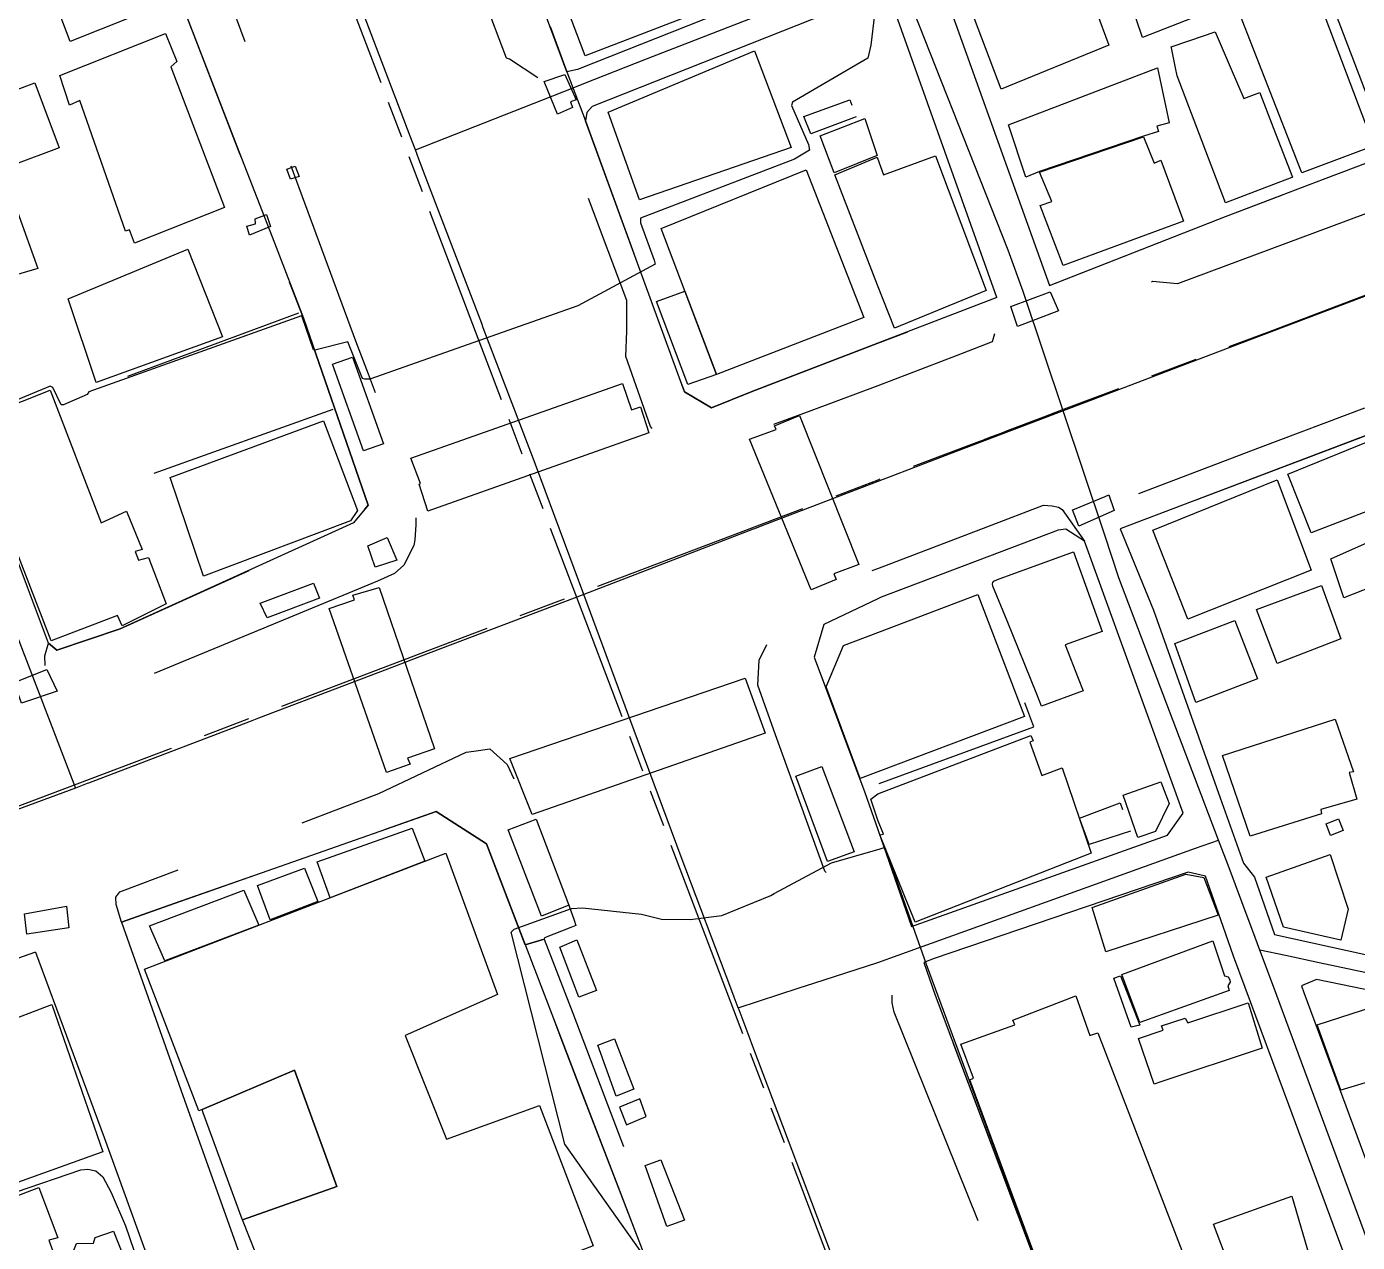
# Model space of a CAD drawing. Header units: millimetres. Extents: x 198785 to 203305, y 542885 to 545889.
# Drawn here: x 202082.1 to 202282.9, y 544903.6 to 545087.1 of the extents above; entities that cross this region are included whole.
import ezdxf

# ---------------------------------------------------------------- set-up
doc = ezdxf.new("R2010")
doc.units = ezdxf.units.MM
for name, pattern in [('FENCE_25K', [54.3, 28.7, -9.2, -16.4]), ('HIDDEN_BULD_25K', [28.8, 18.4, -10.4]), ('HIDDEN_EMD_25K', [50.97, 33.12, -5.36, 7.13, -5.36]), ('HIDDEN_IN_25K', [56.5, 36.5, -20]), ('HIDDEN_SIGUNGU_25K', [51.2, 30.4, -3.2, 5.6, -3.2, 5.6, -3.2])]:
    doc.linetypes.add(name, pattern=pattern)
for name, color, linetype in [('A0013114', 253, 'Continuous'), ('A0013117', 253, 'Continuous'), ('A0013118', 253, 'Continuous'), ('A0023214', 253, 'Continuous'), ('A0023217', 253, 'Continuous'), ('A0033324', 253, 'Continuous'), ('A0043325', 253, 'Continuous'), ('A0151224', 253, 'Continuous'), ('B0014111', 253, 'Continuous'), ('B0014113', 253, 'Continuous'), ('B0014116', 253, 'Continuous'), ('B0024120', 253, 'Continuous'), ('C0076117', 253, 'Continuous'), ('C0393323', 253, 'Continuous'), ('F0017111', 253, 'Continuous'), ('G0018113', 253, 'Continuous'), ('G0018117', 253, 'Continuous')]:
    doc.layers.add(name, color=color, linetype=linetype)

msp = doc.modelspace()

# ---------------------------------------------------------------- linework, layer by layer
at = {"layer": 'A0013114'}
for points in [[(202163.6, 545080.31), (202153.34, 545107.92), (202133.06, 545160.92), (202135.14, 545163.15), (202138.87, 545167.9), (202161.37, 545195.55), (202165.5, 545198.43)], [(202096.22, 545114.68), (202097.3, 545111.82), (202114.16, 545068.19), (202119.46, 545054.47), (202123.86, 545043.1), (202133.63, 545014.91), (202131.42, 545012.22), (202096.2, 544996.21), (202086.64, 544993.03)], [(202236.4, 545048.04), (202262.96, 545058.47), (202277.75, 545064.09), (202282.7, 545065.97), (202329.21, 545083.65)], [(202228.47, 545046.26), (202210.5, 545039.34), (202191.39, 545031.99), (202185.4, 545029.59), (202181.33, 545031.98), (202166.41, 545072.91)], [(202292.65, 545028.61), (202247.1, 545011.33), (202252.14, 544999.06), (202262.2, 544970.74), (202265.7, 544960.88)], [(202215.58, 544951.32), (202254.21, 544965.07), (202256.59, 544968.42), (202241.69, 545009.47), (202238.91, 545011.28), (202237.74, 545011.14), (202211.03, 545000.99), (202210.51, 545000.74), (202202.37, 544996.9), (202200.91, 544991.96), (202208.58, 544971.5), (202210.52, 544965.92), (202215.58, 544951.32)], [(202096.37, 544951.95), (202104.33, 544954.75), (202143.85, 544968.64), (202151.46, 544963.77), (202163, 544933.73), (202165.77, 544926.51), (202180.51, 544888.16)], [(202259.97, 544958.9), (202257.35, 544959.52), (202219, 544946.46), (202217.45, 544945.84), (202219.17, 544940.91), (202231.59, 544907.87), (202235.72, 544896.89), (202237.72, 544891.56), (202270.31, 544807.4)], [(202083.43, 544947.4), (202035.14, 544930.43), (202033.11, 544927.94), (202033.18, 544923.99), (202067.52, 544833.12), (202068.1, 544832.32), (202077.18, 544823.91), (202084.99, 544815.33), (202092.06, 544807.01), (202105.66, 544794.21), (202114.51, 544787.91), (202122.43, 544784.52), (202127.69, 544782.97), (202132.84, 544782.05), (202136.64, 544781.67), (202138.73, 544781.64)]]:
    msp.add_lwpolyline(points, dxfattribs=at)
at = {"layer": 'A0013117'}
for points in [[(202165.5, 545198.43), (202168.77, 545198.36), (202173.34, 545189.08), (202173.36, 545189.02), (202174.92, 545185.21), (202177.73, 545178.31), (202177.82, 545178.1), (202189.77, 545148.02), (202190.3, 545146.65), (202192.61, 545140.61), (202194.9, 545135.15), (202198.48, 545126.61), (202200.96, 545119.81), (202208.71, 545099.7), (202205.73, 545096.75), (202165.21, 545080.64), (202163.6, 545080.31)], [(202329.21, 545083.65), (202326.56, 545091.44), (202315.46, 545123.66), (202312.36, 545129.35), (202311.73, 545129.69), (202310.25, 545129.09), (202290.52, 545121.31), (202279.3, 545117.13), (202221.37, 545094.45), (202220.85, 545091.58), (202234.5, 545053.4), (202236.4, 545048.04)], [(202086.64, 544993.03), (202085.36, 544994.04), (202072.79, 545027.45), (202069.28, 545037.95), (202065.62, 545048.92), (202057.11, 545072.89), (202071.34, 545086.41), (202093.4, 545110.95), (202094.91, 545114.95), (202095.28, 545115.03), (202095.71, 545114.97), (202096.22, 545114.68)], [(202228.47, 545046.26), (202212.8, 545090.34), (202212.17, 545091.69), (202210.48, 545092.05), (202207.95, 545091.18), (202167.43, 545075.07), (202166.63, 545074.16), (202166.41, 545072.91)], [(202265.7, 544960.88), (202267.37, 544958.74), (202270.37, 544950.11), (202322.71, 544938.55), (202323.06, 544938.6), (202325.13, 544941.98), (202324.68, 544943.43), (202305.97, 544994.81), (202292.65, 545028.61)], [(202270.31, 544807.4), (202272.91, 544807.37), (202307.92, 544820.46), (202309.51, 544824.55), (202272.53, 544924.39), (202265.97, 544942.07), (202264.2, 544946.84), (202262.63, 544951.31), (202259.97, 544958.9)], [(202320.24, 544826.3), (202357.03, 544839.87), (202358.94, 544845.92), (202356.56, 544852.36), (202329.68, 544927.9), (202328.71, 544930.68), (202325.31, 544933.2), (202323.45, 544933.69), (202276.74, 544943.32), (202274.46, 544942.36), (202274.78, 544941.33), (202316.78, 544827.96), (202320.24, 544826.3)]]:
    msp.add_lwpolyline(points, dxfattribs=at)
at = {"layer": 'A0013118'}
for points in [[(202096.37, 544951.95), (202106.22, 544924.24), (202112.57, 544906.38), (202119.16, 544887.83), (202120.36, 544884.56), (202149.39, 544875.84), (202150.59, 544875.9), (202174.3, 544885.08), (202180.51, 544888.16)], [(202083.43, 544947.4), (202093.75, 544919.45), (202105.64, 544886.64), (202103.97, 544885.92), (202107.43, 544876.76), (202122.48, 544836.99), (202132.96, 544810.53), (202136.92, 544799.7), (202138.87, 544793.55), (202138.9, 544791.67), (202138.73, 544781.64)]]:
    msp.add_lwpolyline(points, dxfattribs=at)
at = {"layer": 'A0023214'}
for points in [[(202166.13, 545001.43), (202158.84, 545021.04), (202158.79, 545021.18), (202150.98, 545041.67), (202150.74, 545042.31), (202142.63, 545063.57), (202141.27, 545067.14), (202140.74, 545068.54), (202139.97, 545070.57), (202138.59, 545074.18), (202127, 545104.58), (202126.52, 545105.86), (202114.44, 545137.54), (202112.29, 545143.17)], [(202410.87, 545094.5), (202344.05, 545069.16), (202338.94, 545067.22), (202336.37, 545066.25), (202308.33, 545055.62), (202291.96, 545049.41), (202289.38, 545048.44), (202287.29, 545047.65), (202285.02, 545046.79), (202262.18, 545038.12), (202241.57, 545030.31), (202238.47, 545029.13)], [(202238.47, 545029.13), (202235.09, 545027.84), (202222.36, 545023), (202210.5, 545018.49), (202192.78, 545011.68), (202191.9, 545011.34), (202191.7, 545011.26), (202166.13, 545001.43)], [(202189.46, 544939.04), (202198.67, 544942.03), (202200.86, 544942.74), (202210.52, 544945.87), (202216.68, 544948.09), (202230.79, 544953.16), (202258.47, 544963.11), (202261.92, 544964.35), (202259.86, 544969.77), (202246.91, 545003.93), (202244.71, 545010.51), (202238.47, 545029.13)], [(202166.13, 545001.43), (202141.59, 544992.08), (202137.6, 544990.56), (202117.05, 544982.72), (202115.82, 544982.25), (202095.24, 544974.41), (202091.4, 544972.94), (202091.22, 544972.87), (202089.43, 544972.19), (202079.47, 544968.51), (202054.99, 544959.45), (202023.91, 544947.94), (202017.78, 544945.68)], [(202189.46, 544939.04), (202188.86, 544940.63), (202188.35, 544941.99), (202180.86, 544961.81), (202175.97, 544974.96), (202173.77, 544980.87), (202166.13, 545001.43)], [(202245.91, 544793.62), (202244.59, 544796.96), (202225.16, 544846.21), (202210.54, 544883.39), (202209.37, 544886.36), (202207.34, 544891.73), (202205.11, 544897.65), (202191.68, 544933.19), (202191.1, 544934.71), (202189.59, 544938.7), (202189.46, 544939.04)]]:
    msp.add_lwpolyline(points, dxfattribs=at)
at = {"layer": 'A0023217'}
for points in [[(202140.74, 545068.54), (202164.52, 545077.89), (202166.15, 545078.53), (202175.61, 545082.25), (202204.26, 545093.46), (202207.71, 545094.5), (202209.09, 545094.79), (202210.48, 545095.08), (202210.68, 545095.15), (202213.35, 545096.07)], [(202238.47, 545029.13), (202232.6, 545046.68), (202232.43, 545047.15), (202230.21, 545053.4), (202215.1, 545091.65), (202213.35, 545096.07)], [(202052.28, 545074.42), (202054.99, 545069.52), (202055.65, 545068.33), (202061.05, 545052.95), (202066.6, 545037.12), (202067.29, 545029.98), (202073.41, 545014.01), (202081.7, 544992.37), (202081.8, 544992.11), (202089.43, 544972.19)], [(202268.17, 544947.73), (202267.11, 544950.61), (202266.42, 544952.47), (202263.52, 544960.13), (202261.92, 544964.35)], [(202315.24, 544820.61), (202314.19, 544823.43), (202313.14, 544826.25), (202270.22, 544942.22), (202268.17, 544947.73)], [(202330.21, 544935.07), (202324.15, 544935.98), (202322.55, 544936.22), (202277.12, 544945.82), (202272.06, 544946.9), (202268.17, 544947.73)]]:
    msp.add_lwpolyline(points, dxfattribs=at)
at = {"layer": 'A0033324', "linetype": 'HIDDEN_IN_25K', "flags": 128}
for points in [[(202181.33, 545031.98), (202185.4, 545029.59), (202191.39, 545031.99), (202210.5, 545039.34), (202228.47, 545046.26), (202228.69, 545042.55), (202227.75, 545039.55), (202222.32, 545037.46), (202210.5, 545032.91), (202200.43, 545029.11), (202184.52, 545023.34), (202183.67, 545023.31), (202182.54, 545023.3), (202181.77, 545023.41), (202180.15, 545023.81), (202177.9, 545024.84), (202176.21, 545026.76), (202172.5, 545037.35), (202172.64, 545041.18), (202172.63, 545045.78), (202160.37, 545078.65), (202154.93, 545082.21), (202154.48, 545082.39), (202128.14, 545151.52), (202127.92, 545152.42), (202128.01, 545153.57), (202128.42, 545154.22), (202129.32, 545155.52), (202133.06, 545160.92), (202153.34, 545107.92), (202163.6, 545080.31), (202166.41, 545072.91), (202181.33, 545031.98)], [(202135.01, 545003.44), (202091.83, 544985.54), (202090.26, 544985.37), (202089.52, 544985.5), (202088.48, 544985.76), (202087.34, 544986.68), (202086.77, 544987.31), (202085.97, 544988.19), (202084.87, 544989.7), (202084.82, 544992.14), (202085.36, 544994.04), (202086.64, 544993.03), (202096.2, 544996.21), (202131.42, 545012.22), (202133.63, 545014.91), (202123.86, 545043.1), (202119.46, 545054.47), (202114.16, 545068.19), (202097.3, 545111.82), (202096.22, 545114.68), (202095.82, 545114.91), (202099.21, 545116.72), (202101.36, 545117.17), (202102.32, 545116.86), (202102.85, 545116.62), (202103.99, 545114.68), (202131.71, 545039.71), (202133.61, 545034.71), (202140.14, 545017.57), (202140.81, 545014.89), (202140.79, 545013.07), (202140.79, 545011.95), (202140.66, 545009.68), (202140.5, 545008.79), (202138.97, 545005.85), (202137.58, 545004.56), (202135.01, 545003.44)], [(202286.26, 545059.69), (202255.74, 545048.33), (202251.99, 545048.64), (202239.85, 545043.82), (202239.3, 545043.77), (202238.2, 545044), (202237.14, 545045.91), (202236.4, 545048.04), (202262.96, 545058.47), (202277.75, 545064.09), (202282.7, 545065.97), (202329.21, 545083.65), (202331.41, 545078.85), (202331.55, 545077.42), (202331.2, 545076.9), (202330.63, 545076.46), (202327.65, 545075.1), (202286.26, 545059.69)], [(202292.65, 545028.61), (202247.1, 545011.33), (202246.17, 545014.34), (202246.36, 545014.99), (202246.9, 545015.53), (202268.25, 545023.64), (202289.36, 545031.64), (202290.19, 545031.52), (202290.93, 545031.31), (202291.52, 545030.78), (202292.65, 545028.61)], [(202238.32, 545014.23), (202241.69, 545009.47), (202238.91, 545011.28), (202237.74, 545011.14), (202211.03, 545000.99), (202210.51, 545000.74), (202202.37, 544996.9), (202200.91, 544991.96), (202208.58, 544971.5), (202210.52, 544965.92), (202215.58, 544951.32), (202214.82, 544951.1), (202210.52, 544952.28), (202208.5, 544952.83), (202205.65, 544955.69), (202202.54, 544959.66), (202195.1, 544980.24), (202192.39, 544987.74), (202192.63, 544991.52), (202194.65, 544995.58), (202198.21, 544999.27), (202202.3, 545002.22), (202210.51, 545005.35), (202227.11, 545011.68), (202235.51, 545014.88), (202236.82, 545014.81), (202237.76, 545014.6), (202238.32, 545014.23)], [(202160.19, 544949.4), (202157.31, 544948.54), (202151.46, 544963.77), (202143.85, 544968.64), (202104.33, 544954.75), (202096.37, 544951.95), (202095.56, 544954.63), (202095.54, 544955.72), (202096.12, 544956.52), (202116.53, 544964.19), (202120.22, 544965.61), (202135.21, 544971.36), (202148.38, 544977.62), (202149.56, 544977.78), (202151.97, 544978.11), (202154.6, 544975.76), (202157.77, 544968.61), (202163.91, 544954.5), (202164.71, 544952.23), (202164.95, 544951.46), (202164.19, 544951.16), (202160.2, 544949.59), (202160.19, 544949.4)], [(202157.31, 544948.54), (202160.19, 544949.4), (202164.47, 544938.23), (202169.72, 544924.41), (202173.95, 544913.31), (202177.9, 544903.09), (202175.11, 544902.23), (202165.77, 544926.51), (202163, 544933.73), (202157.31, 544948.54)], [(202270.31, 544807.4), (202267.56, 544806.58), (202265.21, 544806.94), (202264.48, 544807.22), (202238.51, 544874.28), (202232.58, 544889.61), (202213, 544938.35), (202212.68, 544939.75), (202212.69, 544940.96), (202213.26, 544942.43), (202214.66, 544944.28), (202217.45, 544945.84), (202219.17, 544940.91), (202237.72, 544891.56), (202270.31, 544807.4)]]:
    msp.add_lwpolyline(points, dxfattribs=at)
at = {"layer": 'A0043325'}
for points in [[(202164.45, 545074.93), (202162.16, 545073.92), (202160.16, 545078.85), (202163.28, 545079.91), (202165.02, 545076.06), (202164.12, 545075.78), (202164.45, 545074.93)], [(202237.8, 545044.24), (202231.59, 545041.87), (202230.6, 545044.87), (202236.51, 545047.08), (202237.8, 545044.24)], [(202171.97, 545033.27), (202173.36, 545029.29), (202174.68, 545029.75), (202175.97, 545025.82), (202142.59, 545013.99), (202141.32, 545018.05), (202141.49, 545018.18), (202140.04, 545021.99), (202171.97, 545033.27)], [(202204.23, 545003.65), (202200.48, 545002.09), (202191.14, 545024.88), (202195.2, 545026.3), (202194.94, 545026.89), (202198.71, 545028.41), (202207.63, 545005.94), (202203.86, 545004.53), (202204.23, 545003.65)], [(202246.2, 545014.07), (202240.86, 545011.71), (202239.91, 545014.18), (202240.21, 545014.31), (202244.82, 545016.22), (202245.36, 545016.45), (202246.2, 545014.07)], [(202139.94, 544975.78), (202136.38, 544974.52), (202127.72, 544999.32), (202131.54, 545000.59), (202131.32, 545001.32), (202135.27, 545002.49), (202143.61, 544978.1), (202139.55, 544976.7), (202139.94, 544975.78)], [(202086.66, 544986.8), (202081.3, 544985.02), (202080.17, 544988.14), (202085.14, 544990.07), (202086.66, 544986.8)], [(202193.51, 544980.48), (202158.34, 544968.2), (202155, 544976.63), (202190.48, 544988.77), (202193.51, 544980.48)], [(202088.45, 544951.08), (202082.11, 544950.13), (202081.74, 544953.22), (202088.1, 544954.38), (202088.45, 544951.08)]]:
    msp.add_lwpolyline(points, dxfattribs=at)
at = {"layer": 'A0151224'}
for points in [[(202186.15, 545034.64), (202181.87, 545033.1), (202177.14, 545045.64), (202181.41, 545047.2), (202186.15, 545034.64)], [(202135.91, 545024.16), (202132.9, 545023.09), (202128.25, 545036.16), (202131.26, 545037.23), (202135.91, 545024.16)], [(202126.27, 545000.84), (202118.36, 544997.87), (202117.31, 545000.1), (202125.37, 545003.11), (202126.27, 545000.84)], [(202206.96, 544962.56), (202202.93, 544961.09), (202198.13, 544973.98), (202202.08, 544975.47), (202206.96, 544962.56)], [(202163.91, 544954.5), (202159.76, 544952.83), (202159.5, 544953.5), (202154.82, 544965.63), (202154.72, 544965.9), (202158.94, 544967.5), (202163.91, 544954.5)]]:
    msp.add_lwpolyline(points, dxfattribs=at)
at = {"layer": 'B0014111'}
for points in [[(202102.4, 545090.36), (202088.62, 545084.87), (202083.34, 545098.89), (202090.74, 545101.42), (202088.99, 545105.81), (202093.12, 545110.36), (202095.24, 545111.03), (202102.4, 545090.36)], [(202290.77, 545098.49), (202293.3, 545091.93), (202298.24, 545094.05), (202300.86, 545087.18), (202301.8, 545087.55), (202305.34, 545078.86), (202286.32, 545071.55), (202279.75, 545088.83), (202283.12, 545090.15), (202281.78, 545093.52), (202278.77, 545092.39), (202275.07, 545101.87), (202291.73, 545108.42), (202294.94, 545100.02), (202290.77, 545098.49)], [(202260.12, 545089.24), (202250.44, 545085.49), (202245.3, 545100.76), (202254.77, 545104.49), (202260.12, 545089.24)], [(202183.52, 545089.33), (202166.33, 545082.71), (202161.71, 545095.02), (202178.84, 545101.51), (202183.52, 545089.33)], [(202245.39, 545084.32), (202229.14, 545077.68), (202223.32, 545093.12), (202239.77, 545099.46), (202245.39, 545084.32)], [(202285.38, 545069.15), (202274.51, 545065.04), (202263.35, 545093.7), (202274.51, 545097.85), (202285.38, 545069.15)], [(202263.84, 545080.69), (202265.75, 545076.28), (202268.16, 545077.18), (202268.28, 545076.87), (202270.19, 545071.91), (202273.08, 545064.41), (202273, 545064.38), (202262.97, 545060.55), (202258.66, 545071.91), (202255.7, 545079.72), (202255.46, 545080.89), (202254.82, 545083.95), (202254.8, 545084.06), (202257.59, 545085.02), (202261.4, 545086.32), (202263.84, 545080.69)], [(202103.83, 545081.08), (202111.93, 545059.85), (202098.37, 545054.44), (202097.6, 545056.44), (202097.01, 545056.28), (202090.11, 545076), (202088.56, 545075.25), (202087.09, 545079.76), (202103.04, 545086.09), (202104.75, 545081.88), (202103.83, 545081.08)], [(202197.43, 545068.87), (202174.54, 545060.97), (202169.82, 545074.22), (202191.93, 545083.5), (202197.43, 545068.87)], [(202234.9, 545065.25), (202232.83, 545064.42), (202230.25, 545072.3), (202252.73, 545080.91), (202254.49, 545072.61), (202252.63, 545072.09), (202252.88, 545071.32), (202250.59, 545070.59), (202234.9, 545065.25)], [(202086.99, 545068.83), (202080.01, 545066.2), (202076.31, 545076.02), (202083.29, 545078.65), (202086.99, 545068.83)], [(202073.38, 545046.71), (202067.43, 545044.63), (202066.22, 545049.06), (202070.52, 545050.28), (202063.21, 545070.73), (202068.02, 545072.51), (202067.42, 545074.53), (202074.53, 545076.29), (202083.77, 545050.63), (202073.1, 545047.5), (202073.38, 545046.71)], [(202210.42, 545067.68), (202203.95, 545065.04), (202201.81, 545070.64), (202208.56, 545073.28), (202210.42, 545067.68)], [(202250.63, 545070.5), (202252.22, 545066.53), (202253.21, 545066.95), (202256.66, 545057.75), (202238.47, 545051.09), (202235.03, 545060.13), (202236.78, 545060.75), (202234.94, 545065.16), (202250.63, 545070.5)], [(202219.2, 545067.65), (202226.88, 545047.29), (202213.02, 545041.61), (202210.49, 545048.1), (202204.01, 545064.77), (202210.43, 545067.42), (202210.49, 545067.26), (202211.35, 545064.78), (202219.2, 545067.65)], [(202208.42, 545043.22), (202186.16, 545034.64), (202177.84, 545056.68), (202199.69, 545065.5), (202208.42, 545043.22)], [(202111.64, 545040.29), (202092.54, 545033.43), (202088.33, 545046.06), (202106.42, 545053.55), (202111.64, 545040.29)], [(202085.64, 545032.27), (202093.34, 545012.23), (202097.16, 545013.97), (202099.48, 545008.21), (202098.46, 545007.88), (202098.97, 545006.58), (202100.44, 545006.99), (202103.12, 545000.02), (202096.5, 544996.66), (202095.77, 544998.25), (202085.76, 544994.44), (202073.06, 545027.28), (202085.64, 545032.27)], [(202130.94, 545012.52), (202108.76, 545004.2), (202103.71, 545019.06), (202126.88, 545027.63), (202131.99, 545014.11), (202130.94, 545012.52)], [(202294.87, 545018.02), (202275.9, 545010.71), (202272.41, 545019.58), (202291.83, 545027.48), (202294.87, 545018.02)], [(202275.9, 545005.06), (202257.29, 544997.68), (202252, 545011.12), (202270.8, 545018.71), (202275.9, 545005.06)], [(202241.51, 544986.85), (202235.23, 544984.55), (202234.49, 544986.38), (202230.02, 544997.42), (202227.89, 545002.67), (202227.83, 545002.99), (202227.83, 545003.03), (202227.86, 545003.2), (202228.04, 545003.43), (202228.57, 545003.69), (202240.06, 545007.85), (202244.39, 544995.81), (202238.79, 544993.79), (202240.75, 544988.79), (202241.51, 544986.85)], [(202280.41, 544994.71), (202270.79, 544991.01), (202267.66, 544999.14), (202277.45, 545002.78), (202280.41, 544994.71)], [(202210.51, 544974.64), (202207.86, 544973.64), (202202.7, 544987.45), (202205.33, 544993.7), (202210.51, 544995.67), (202225.62, 545001.43), (202232.63, 544983.01), (202210.51, 544974.64)], [(202267.8, 544988.67), (202258.51, 544985.09), (202255.36, 544994.02), (202264.41, 544997.5), (202267.8, 544988.67)], [(202277.49, 544968.32), (202266.71, 544964.93), (202262.54, 544977.12), (202279.55, 544982.6), (202282.29, 544974.66), (202281.62, 544974.56), (202282.81, 544970.54), (202277.37, 544968.94), (202277.49, 544968.32)], [(202233.48, 544979.11), (202235.26, 544974.07), (202238.35, 544975.23), (202242.71, 544962.36), (202216.15, 544951.97), (202210.81, 544965.12), (202211.35, 544965.25), (202210.52, 544967.36), (202209.48, 544970.53), (202210.51, 544971.32), (202233.61, 544980.14), (202233.97, 544979.3), (202233.48, 544979.11)], [(202252.42, 544965.64), (202249.74, 544964.73), (202247.54, 544971.14), (202253.2, 544973.13), (202254.5, 544969.86), (202252.42, 544965.64)], [(202128.87, 544912.03), (202122.49, 544929.63), (202108.54, 544923.69), (202108.06, 544923.48), (202099.88, 544944.83), (202145.33, 544962.37), (202153.15, 544941.01), (202139.21, 544934.85), (202145.45, 544919.17), (202159.47, 544924.28), (202167.56, 544903.1), (202122.99, 544885.95), (202114.64, 544907.04), (202128.87, 544912.03)], [(202281.5, 544953.93), (202280.39, 544949.23), (202271.76, 544951.2), (202269.1, 544958.73), (202278.76, 544962.14), (202281.5, 544953.93)], [(202261.87, 544953), (202244.95, 544947.47), (202242.88, 544954.18), (202257, 544959.21), (202259.71, 544958.71), (202261.87, 544953)], [(202263.53, 544941.61), (202250.05, 544936.82), (202247.32, 544944.04), (202261.08, 544949.13), (202262.81, 544943.85), (202263.38, 544943.68), (202263.66, 544943.26), (202263.68, 544942.87), (202263.31, 544942.35), (202263.53, 544941.61)], [(202240.41, 544940.85), (202242.52, 544934.82), (202243.71, 544935.23), (202257.51, 544899.51), (202237.79, 544891.98), (202224.42, 544928.17), (202224.96, 544928.41), (202223.05, 544933.54), (202231.19, 544936.47), (202230.91, 544937.17), (202240.41, 544940.85)], [(202266.65, 544938.96), (202268.52, 544932.95), (202253.06, 544927.79), (202252.22, 544927.51), (202249.85, 544934.39), (202253.57, 544935.67), (202253.35, 544936.29), (202256.89, 544937.46), (202257.29, 544936.75), (202266.4, 544939.75), (202266.65, 544938.96)], [(202093.56, 544917.29), (202078.2, 544911.73), (202070.03, 544933.49), (202085.88, 544939.52), (202093.56, 544917.29)], [(202285.37, 544939.23), (202285.68, 544938.04), (202289.44, 544939.1), (202292.28, 544930.18), (202280.41, 544926.57), (202276.81, 544936.45), (202285.37, 544939.23)], [(202128.87, 544912.03), (202114.64, 544907.04), (202114.6, 544907.14), (202108.73, 544923.17), (202108.54, 544923.69), (202122.49, 544929.63), (202128.87, 544912.03)], [(202085.42, 544903.96), (202086.25, 544901.75), (202089.09, 544902.2), (202089.58, 544903.45), (202092.16, 544903.49), (202092.4, 544904.35), (202095.19, 544905.29), (202101.02, 544890.49), (202062.22, 544875.66), (202063.03, 544873.36), (202056.1, 544870.74), (202051.63, 544882.3), (202074.97, 544890.69), (202071.07, 544899.91), (202071.66, 544900.27), (202069.25, 544906.3), (202083.93, 544911.88), (202086.78, 544904.3), (202085.42, 544903.96)], [(202277.6, 544894.76), (202266.86, 544891.38), (202261.16, 544906.36), (202272.98, 544910.59), (202277.6, 544894.76)]]:
    msp.add_lwpolyline(points, dxfattribs=at)
at = {"layer": 'B0014113'}
msp.add_lwpolyline([(202298.49, 545007.83), (202280.84, 545000.93), (202278.87, 545006.8), (202296.19, 545014.49), (202298.49, 545007.83)], dxfattribs=at)
at = {"layer": 'B0014116', "linetype": 'HIDDEN_BULD_25K', "flags": 128}
for points in [[(202207.27, 545073.51), (202200.43, 545070.95), (202199.36, 545073.55), (202206.3, 545076.09), (202207.27, 545073.51)], [(202248.65, 544965.7), (202242.41, 544963.67), (202240.95, 544967.65), (202247.07, 544969.95), (202248.65, 544965.7)], [(202280.76, 544965.79), (202278.83, 544965.04), (202278.18, 544966.8), (202280.03, 544967.55), (202280.76, 544965.79)], [(202250.08, 544936.4), (202248.74, 544936.11), (202246.13, 544943.51), (202247.12, 544943.85), (202250.08, 544936.4)]]:
    msp.add_lwpolyline(points, dxfattribs=at)
at = {"layer": 'B0024120', "linetype": 'FENCE_25K', "flags": 128}
for points in [[(202128.27, 545029.35), (202097.01, 545018.17), (202091.69, 545032.29), (202123.13, 545043.94)], [(202210.72, 544972.88), (202234.06, 544981.44), (202225.07, 545005.6)]]:
    msp.add_lwpolyline(points, dxfattribs=at)
at = {"layer": 'C0076117'}
for points in [[(202121.87, 545064.1), (202121.32, 545065.61), (202122.61, 545066.05), (202123.2, 545064.5), (202121.87, 545064.1)], [(202115.69, 545055.64), (202115.29, 545057.01), (202116.6, 545057.35), (202116.55, 545058.1), (202118.27, 545058.77), (202118.89, 545056.98), (202115.69, 545055.64)], [(202134.68, 545005.56), (202133.55, 545008.76), (202136.46, 545010.02), (202137.91, 545006.61), (202134.68, 545005.56)], [(202165.42, 544940.63), (202162.54, 544948.17), (202165.11, 544949.27), (202168.08, 544941.63), (202165.42, 544940.63)], [(202171.04, 544925.67), (202168.28, 544933.36), (202170.79, 544934.32), (202173.71, 544926.72), (202171.04, 544925.67)], [(202174.59, 544925.26), (202171.53, 544924.04), (202172.59, 544921.36), (202175.56, 544922.62), (202174.59, 544925.26)], [(202178.69, 544905.99), (202175.39, 544915.23), (202177.76, 544916.09), (202181.33, 544906.99), (202178.69, 544905.99)]]:
    msp.add_lwpolyline(points, dxfattribs=at)
at = {"layer": 'C0393323'}
for points in [[(202142.15, 544961.15), (202127.88, 544955.64), (202125.93, 544961.05), (202140.23, 544966.14), (202142.15, 544961.15)], [(202126.01, 544955.08), (202118.84, 544952.3), (202116.91, 544957.46), (202124.01, 544960.1), (202126.01, 544955.08)], [(202117.09, 544951.52), (202102.94, 544946.1), (202100.62, 544951.41), (202114.84, 544956.78), (202117.09, 544951.52)]]:
    msp.add_lwpolyline(points, dxfattribs=at)
at = {"layer": 'F0017111', "elevation": 20}
for points in [[(202210, 545088.98), (202209.48, 545084.32), (202208.99, 545082.35), (202197.62, 545075.72), (202197.49, 545075.23), (202200.07, 545069.34), (202200.2, 545068.48), (202197.93, 545067.13), (202174.69, 545058.24), (202174.69, 545057.51), (202176.78, 545051.86), (202176.9, 545051.25), (202165.23, 545044.99), (202133.86, 545033.9), (202133.12, 545033.9), (202132.75, 545034.02), (202130.54, 545039.55), (202125.58, 545038.29), (202125.34, 545038.35), (202123.71, 545043.17), (202123.53, 545043.48), (202091.44, 545032.02), (202091.2, 545031.6), (202087.62, 545030.02), (202087.26, 545030.02), (202086, 545032.67), (202085.63, 545032.85), (202073.09, 545027.67)], [(202174.64, 544902.4), (202163.27, 544918.46), (202155.19, 544950.43), (202155.65, 544950.88), (202164.28, 544954), (202165.93, 544954.09), (202174.85, 544953.14), (202177.89, 544952.42), (202182.18, 544952.33), (202186.96, 544952.95), (202194.38, 544955.97), (202194.89, 544956.28), (202203.52, 544960.9), (202210.52, 544962.91), (202210.73, 544962.97), (202211.48, 544963.21), (202211.56, 544963.21), (202211.61, 544963.1), (202217.81, 544945.62), (202225.64, 544924.4), (202237.72, 544891.81)], [(202080.54, 544911.26), (202090.25, 544914.55), (202091.29, 544914.69), (202092.52, 544914.4), (202093.56, 544913.51), (202094.83, 544911.15), (202097, 544906.1), (202102.01, 544891.41)]]:
    msp.add_lwpolyline(points, dxfattribs=at)
at = {"layer": 'G0018113', "linetype": 'HIDDEN_SIGUNGU_25K', "flags": 128}
msp.add_lwpolyline([(202354.17, 544504.48), (202354.17, 544504.48), (202210.54, 544881.61), (202164.93, 545001.37), (201885.51, 545736.47), (201828.81, 545885.31)], dxfattribs=at)
at = {"layer": 'G0018117', "linetype": 'HIDDEN_EMD_25K', "flags": 128}
msp.add_lwpolyline([(203295.37, 545429.86), (203269.69, 545420.12), (203230.61, 545405.32), (203182.54, 545387.09), (203089.03, 545351.65), (203069.69, 545344.32), (202995.52, 545316.21), (202869.69, 545268.53), (202834.81, 545255.31), (202669.69, 545192.72), (202469.7, 545116.93), (202439.02, 545105.3), (202269.7, 545041.13), (202238.24, 545029.21), (202235.52, 545028.18), (202230.05, 545026.1), (202229.07, 545025.73), (202227.66, 545025.19), (202226.78, 545024.86), (202226.61, 545024.79), (202226.51, 545024.75), (202226.44, 545024.73), (202225.86, 545024.51), (202220.36, 545022.42), (202213.45, 545019.8), (202213.23, 545019.71), (202213.17, 545019.69), (202210.5, 545018.67), (202188.3, 545010.24), (202164.93, 545001.37), (202141.56, 544992.5), (202015.82, 544944.77), (201866.24, 544887.98), (201809.42, 544866.42), (201797.68, 544862.17), (201785.81, 544858.29), (201773.83, 544854.79), (201761.74, 544851.65), (201749.56, 544848.9), (201737.3, 544846.53), (201726.46, 544844.76), (201724.98, 544844.54), (201712.59, 544842.94), (201700.17, 544841.73), (201699.04, 544841.65), (201687.71, 544840.9), (201674.75, 544840.45), (201662.75, 544840.42), (201656.84, 544840.58), (201650.26, 544840.76), (201645.01, 544841.02), (201650.68, 544822.29), (201731.62, 544555.23), (201736.29, 544539.81), (201739.96, 544527.7), (201747.04, 544504.36), (201747.04, 544504.36)], dxfattribs=at)

doc.saveas('drawing.dxf')
